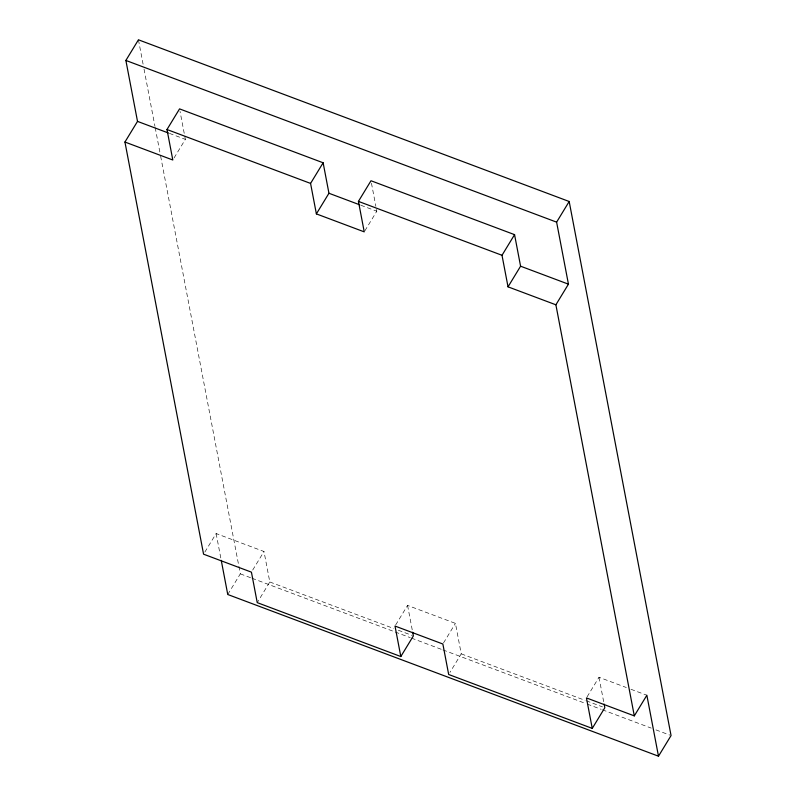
<?xml version="1.0" encoding="UTF-8"?>
<svg xmlns="http://www.w3.org/2000/svg" width="796" height="796" viewBox="0 0 796 796"><rect width="100%" height="100%" fill="white"/><g stroke="black" fill="none" stroke-linecap="round" stroke-linejoin="round"><path stroke-width="0.6" stroke-dasharray="3.98 2.98" d="M174.065 157.936L185.369 139.36L180.015 111.321M364.866 230.83L376.806 211.229L376.11 207.567M204.821 552.125L216.134 533.549L263.993 551.509L269.804 581.985L257.237 602.632M227.756 594.503L240.322 573.856L160.304 154.414M252.68 570.085L263.993 551.509M395.632 625.019L407.572 605.408L455.431 623.377L461.242 653.854L449.939 672.431M443.491 642.989L455.431 623.377M587.07 696.888L599 677.277L626.352 687.545M169.419 133.37L185.369 139.36M360.847 205.239L376.806 211.229M630.91 689.256L646.859 695.246M269.804 581.985L393.702 628.502M398.328 630.243L412.228 635.457M461.242 653.854L585.13 700.371M586.294 700.798L602.502 706.888M240.322 573.856L250.8 577.797M251.964 578.234L393.99 631.546M395.154 631.984L410.288 637.666M411.452 638.103L441.72 649.466M442.884 649.904L586.075 703.654M587.239 704.092L601.209 709.336M602.373 709.773L651.267 728.131M655.924 729.882L669.894 735.126M599 677.277L603.885 702.878M371.453 183.189L375.871 206.353M407.572 605.408L412.447 631.009M138.444 39.8L143.091 64.187M144.026 69.063L154.961 126.375M155.19 127.589L160.076 153.2M216.134 533.549L221.019 559.15"/><path stroke-width="1.19" d="M412.686 632.233L413.383 635.895L400.816 656.531L257.237 602.632L251.427 572.155L203.567 554.185L124.942 142.036L137.509 121.39L125.877 60.436L138.444 39.8L569.18 201.497L671.058 735.564L658.491 756.2L227.756 594.503L221.248 560.364M124.942 142.036L172.802 159.996L166.991 129.519L179.558 108.883L323.136 162.782L328.947 193.259L316.38 213.895L364.24 231.865L358.429 201.388L370.996 180.752L514.564 234.651L520.584 266.202L508.027 286.839L555.887 304.798L634.303 715.883L586.443 697.923L592.254 728.4L448.675 674.491L442.865 644.014L395.005 626.054L400.816 656.531M316.38 213.895L310.569 183.418L323.136 162.782M508.027 286.839L502.007 255.287L514.564 234.651M555.887 304.798L568.443 284.162L556.613 222.144L569.18 201.497M592.254 728.4L604.821 707.753L604.124 704.102M634.303 715.883L646.859 695.246L658.491 756.2M125.877 60.436L556.613 222.144M166.991 129.519L310.569 183.418M358.429 201.388L502.007 255.287M137.509 121.39L168.274 132.942M328.947 193.259L359.712 204.811M520.584 266.202L568.443 284.162"/></g></svg>
